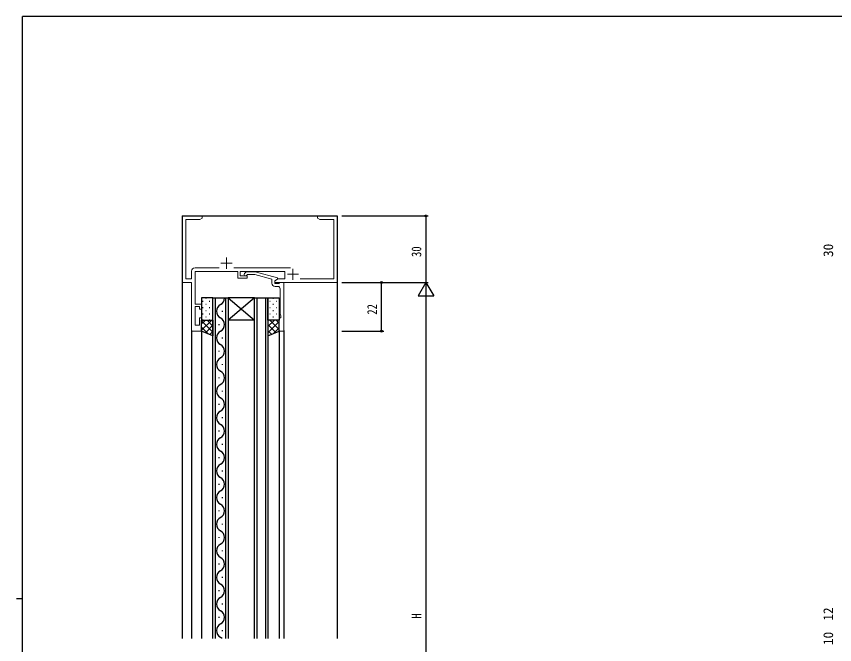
# Model space of a CAD drawing. Units: millimetres, scale not verified. Extents: x -397 to 397, y -282 to 282.
# Drawn here: x -396.7 to -27.5, y -4 to 279.3 of the extents above; entities that cross this region are included whole.
import ezdxf
from ezdxf.enums import TextEntityAlignment as Align

# ---------------------------------------------------------------- set-up
doc = ezdxf.new("R2010")
doc.units = ezdxf.units.MM
doc.header["$LTSCALE"] = 2
doc.layers.add('0-2_YKK_11', color=7, linetype='Continuous', lineweight=18)
for name, color, linetype in [('0-3_YKK_12', 2, 'Continuous'), ('0-4_YKK_13', 4, 'Continuous'), ('0-6_YKK_D', 6, 'Continuous'), ('0-7_YKK_ZWAK', 7, 'Continuous')]:
    doc.layers.add(name, color=color, linetype=linetype)
doc.styles.add('ＭＳ ゴシック', font='')
doc.styles.get('ＭＳ ゴシック').set_extended_font_data('MS Gothic')

msp = doc.modelspace()

# ---------------------------------------------------------------- linework, layer by layer
at = {"layer": '0-2_YKK_11'}
for p, q in [((-301.9, 170.5), (-301.9, 165.5)), ((-304.4, 168), (-299.4, 168)), ((-316.1, 165.93), (-305.25, 165.93)), ((-298.55, 165.93), (-272.993, 165.93)), ((-274.4, 163), (-269.4, 163)), ((-271.9, 165.5), (-271.9, 160.5)), ((-278.73, 157.5), (-279.9, 157.5))]:
    msp.add_line(p, q, dxfattribs=at)
for points in [[(-317.7, 137.3), (-317.7, 159.3), (-321.9, 159.3), (-321.9, 189.3), (-312.9, 189.3), (-312.9, 188.3), (-313.991, 187.67), (-320.27, 187.67), (-320.27, 160.93), (-317.7, 160.93), (-317.7, 164.33)], [(-268.66, 160.93), (-253.53, 160.93), (-253.53, 187.67), (-259.809, 187.67), (-260.9, 188.3), (-260.9, 189.3), (-257.358, 189.3), (-257.175, 189.18), (-256.625, 189.18), (-256.442, 189.3), (-256.358, 189.3), (-256.175, 189.18), (-255.625, 189.18), (-255.442, 189.3), (-251.9, 189.3), (-251.9, 159.3), (-280.1, 159.3), (-280.1, 160.1), (-278.662, 160.93), (-275.6, 160.93), (-275.6, 164.3), (-295.8, 164.3), (-295.8, 162.3), (-292.6, 162.3), (-292.6, 161.3), (-296.8, 161.3), (-296.8, 164.3), (-316.07, 164.3), (-316.07, 149.5), (-313.1, 149.5), (-313.1, 147.3), (-314.1, 147.3), (-314.1, 148.5), (-316.07, 148.5), (-316.07, 140), (-314.1, 140), (-314.1, 143.3), (-313.1, 143.3), (-313.1, 137.3), (-317.7, 137.3)], [(-293.724, 163.324), (-292.949, 164.1), (-289.003, 164.1), (-278.9, 161.393), (-278.9, 160.793), (-280.1, 160.1), (-280.1, 158.8), (-278.3, 158.8), (-278.1, 159), (-277.8, 159.3), (-276.1, 159.3)], [(-281.4, 159), (-281.4, 160.82), (-289.161, 162.9), (-292.451, 162.9), (-292.876, 162.476)], [(-276.1, 159.3), (-276.1, 137.3), (-278.1, 137.3), (-278.1, 143.3), (-277.4, 143.3), (-277.4, 144.3), (-277.73, 145.207), (-277.73, 153.342), (-277.61, 153.525), (-277.61, 154.075), (-277.73, 154.258), (-277.73, 154.342), (-277.61, 154.525), (-277.61, 155.075), (-277.73, 155.258), (-277.73, 156.5)]]:
    msp.add_lwpolyline(points, dxfattribs=at)
for centre, radius, start, end in [((-316.1, 164.33), 1.6, 90.00001, 179.99999), ((-293.3, 162.9), 0.6, 134.99999, 315.00001), ((-279.9, 159), 1.5, 180.00001, 269.99999), ((-278.73, 156.5), 1, 0.00001, 89.99999)]:
    msp.add_arc(centre, radius, start, end, dxfattribs=at)
at = {"layer": '0-3_YKK_12'}
for p, q in [((-321.9, 189.3), (-251.9, 189.3)), ((-321.9, 189.3), (-321.9, -1.2)), ((-251.9, 189.3), (-251.9, -1.2)), ((-308, 152.3), (-301.2, 152.3)), ((-308, -1.2), (-308, 152.3)), ((-307, 152.3), (-307, -1.2)), ((-305.36, 152.3), (-305.36, 152.1)), ((-302.2, -1.2), (-302.2, 152.3)), ((-289.2, 152.3), (-301.2, 152.3)), ((-289.2, 152.3), (-301.2, 142.3)), ((-301.2, 152.3), (-289.2, 142.3)), ((-301.2, 152.3), (-301.2, -1.2)), ((-289.2, 152.3), (-283.2, 152.3)), ((-289.2, -1.2), (-289.2, 152.3)), ((-288.2, 152.3), (-288.2, -1.2)), ((-284.2, -1.2), (-284.2, 152.3)), ((-283.2, 152.3), (-283.2, -1.2)), ((-303.84, 146.5), (-303.84, 146.1)), ((-305.36, 140.5), (-305.36, 140.1)), ((-289.2, 142.3), (-301.2, 142.3)), ((-317.7, 137.599), (-317.7, -1.2)), ((-313.1, 137.8), (-313.1, -1.2)), ((-278.1, 137.599), (-278.1, -1.2)), ((-276.1, 137.6), (-276.1, -1.2)), ((-303.84, 134.5), (-303.84, 134.1)), ((-305.36, 128.5), (-305.36, 128.1)), ((-303.84, 122.5), (-303.84, 122.1)), ((-305.36, 116.5), (-305.36, 116.1)), ((-303.84, 110.5), (-303.84, 110.1)), ((-305.36, 104.5), (-305.36, 104.1)), ((-303.84, 98.5), (-303.84, 98.1)), ((-305.36, 92.5), (-305.36, 92.1)), ((-303.84, 86.5), (-303.84, 86.1)), ((-305.36, 80.5), (-305.36, 80.1)), ((-303.84, 74.5), (-303.84, 74.1)), ((-305.36, 68.5), (-305.36, 68.1)), ((-303.84, 62.5), (-303.84, 62.1)), ((-305.36, 56.5), (-305.36, 56.1)), ((-303.84, 50.5), (-303.84, 50.1)), ((-305.36, 44.5), (-305.36, 44.1)), ((-303.84, 38.5), (-303.84, 38.1)), ((-305.36, 32.5), (-305.36, 32.1)), ((-303.84, 26.5), (-303.84, 26.1)), ((-305.36, 20.5), (-305.36, 20.1)), ((-303.84, 14.5), (-303.84, 14.1)), ((-305.36, 8.5), (-305.36, 8.1)), ((-303.84, 2.5), (-303.84, 2.1))]:
    msp.add_line(p, q, dxfattribs=at)
for centre, start, end in [((-306.277, 152.3), 299.20254, 0), ((-302.923, 146.3), 119.20254, 240.79746), ((-306.277, 140.3), 299.20254, 60.79746), ((-302.923, 134.3), 119.20254, 240.79746), ((-306.277, 128.3), 299.20254, 60.79746), ((-302.923, 122.3), 119.20254, 240.79746), ((-306.277, 116.3), 299.20254, 60.79746), ((-302.923, 110.3), 119.20254, 240.79746), ((-306.277, 104.3), 299.20254, 60.79746), ((-302.923, 98.3), 119.20254, 240.79746), ((-306.277, 92.3), 299.20254, 60.79746), ((-302.923, 86.3), 119.20254, 240.79746), ((-306.277, 80.3), 299.20254, 60.79746), ((-302.923, 74.3), 119.20254, 240.79746), ((-306.277, 68.3), 299.20254, 60.79746), ((-302.923, 62.3), 119.20254, 240.79746), ((-306.277, 56.3), 299.20254, 60.79746), ((-302.923, 50.3), 119.20254, 240.79746), ((-306.277, 44.3), 299.20254, 60.79746), ((-302.923, 38.3), 119.20254, 240.79746), ((-306.277, 32.3), 299.20254, 60.79746), ((-302.923, 26.3), 119.20254, 240.79746), ((-306.277, 20.3), 299.20254, 60.79746), ((-302.923, 14.3), 119.20254, 240.79746), ((-306.277, 8.3), 299.20254, 60.79746), ((-302.923, 2.3), 119.20254, 240.79746), ((-306.277, -3.7), 46.67029, 60.79746)]:
    msp.add_arc(centre, 3.437, start, end, dxfattribs=at)
at = {"layer": '0-4_YKK_13'}
for p, q in [((-311.265, 152.295), (-311.065, 152.295)), ((-308.235, 152.295), (-308.035, 152.295)), ((-280.965, 152.295), (-280.765, 152.295)), ((-312.68, 150.88), (-312.48, 150.88)), ((-312.68, 148.05), (-312.48, 148.05)), ((-311.265, 149.465), (-311.065, 149.465)), ((-309.65, 150.88), (-309.45, 150.88)), ((-309.65, 148.05), (-309.45, 148.05)), ((-308.235, 149.465), (-308.035, 149.465)), ((-282.38, 150.88), (-282.18, 150.88)), ((-282.38, 148.05), (-282.18, 148.05)), ((-280.965, 149.465), (-280.765, 149.465)), ((-279.35, 150.88), (-279.15, 150.88)), ((-279.35, 148.05), (-279.15, 148.05)), ((-312.68, 145.22), (-312.48, 145.22)), ((-311.265, 146.635), (-311.065, 146.635)), ((-309.65, 145.22), (-309.45, 145.22)), ((-308.235, 146.635), (-308.035, 146.635)), ((-282.38, 145.22), (-282.18, 145.22)), ((-280.965, 146.635), (-280.765, 146.635)), ((-279.35, 145.22), (-279.15, 145.22)), ((-308.58, 142.3), (-313.1, 137.78)), ((-311.408, 142.3), (-313.1, 140.608)), ((-313.1, 141.932), (-308, 136.832)), ((-312.68, 142.39), (-312.48, 142.39)), ((-311.265, 143.805), (-311.065, 143.805)), ((-310.64, 142.3), (-308, 139.66)), ((-309.65, 142.39), (-309.45, 142.39)), ((-308.235, 143.805), (-308.035, 143.805)), ((-280.296, 142.3), (-283.2, 139.396)), ((-283.124, 142.3), (-283.2, 142.224)), ((-278.1, 141.667), (-283.2, 136.567)), ((-283.2, 140.316), (-279.597, 136.713)), ((-282.38, 142.39), (-282.18, 142.39)), ((-282.355, 142.3), (-278.1, 138.045)), ((-280.965, 143.805), (-280.765, 143.805)), ((-279.527, 142.3), (-278.1, 140.873)), ((-279.35, 142.39), (-279.15, 142.39)), ((-313.1, 139.103), (-310.133, 136.137)), ((-308, 140.051), (-311.413, 136.638)), ((-308, 137.223), (-309.381, 135.842)), ((-283.2, 137.488), (-281.629, 135.916)), ((-278.1, 138.839), (-280.631, 136.307))]:
    msp.add_line(p, q, dxfattribs=at)
for points in [[(-313.1, 142.3), (-308, 142.3), (-308, 152.3), (-313.1, 152.3)], [(-278.1, 142.3), (-283.2, 142.3), (-283.2, 152.3), (-278.1, 152.3)], [(-308, 142.3), (-308, 135.3), (-313.1, 137.3), (-313.1, 142.3)], [(-283.2, 142.3), (-283.2, 135.3), (-278.1, 137.3), (-278.1, 142.3)]]:
    msp.add_lwpolyline(points, close=True, dxfattribs=at)
at = {"layer": '0-6_YKK_D'}
for p, q in [((-249.9, 189.3), (-210.9, 189.3)), ((-211.9, 189.3), (-211.9, 159.3)), ((-249.9, 159.3), (-210.9, 159.3)), ((-249.9, 159.3), (-210.9, 159.3)), ((-249.9, 159.3), (-230.9, 159.3)), ((-231.9, 137.3), (-231.9, 159.3)), ((-211.9, 159.3), (-215.4, 153.238)), ((-211.9, 159.3), (-208.4, 153.238)), ((-211.9, 159.3), (-211.9, 147.176)), ((-215.4, 153.238), (-208.4, 153.238)), ((-211.9, 152.3), (-211.9, -133.7)), ((-249.9, 137.3), (-230.9, 137.3))]:
    msp.add_line(p, q, dxfattribs=at)
for centre in [(-211.9, 189.3), (-231.9, 159.3), (-231.9, 137.3)]:
    msp.add_circle(centre, 0.425, dxfattribs=at)
at = {"layer": '0-7_YKK_ZWAK'}
for p, q in [((376.1, 279.3), (-393.9, 279.3)), ((-393.9, -245.7), (-393.9, 279.3)), ((-396.7, 16.8), (-393.9, 16.8))]:
    msp.add_line(p, q, dxfattribs=at)

# ---------------------------------------------------------------- texts
at = {"layer": '0-6_YKK_D', "style": 'ＭＳ ゴシック', "width": 0.8}
for s, p in [('30', (-212.7, 170.78)), ('22', (-232.7, 144.78)), ('H', (-212.7, 7.7))]:
    msp.add_text(s, height=4.399, rotation=90, dxfattribs=at).set_placement(p, align=Align.BOTTOM_LEFT)
at = {"layer": '0-6_YKK_D', "style": 'ＭＳ ゴシック'}
for s, p in [('30', (-26.903, 170.78)), ('12', (-26.903, 6.783)), ('10', (-26.903, -4.217))]:
    msp.add_text(s, height=4.399, rotation=90, dxfattribs=at).set_placement(p, align=Align.BOTTOM_LEFT)

doc.saveas('drawing.dxf')
